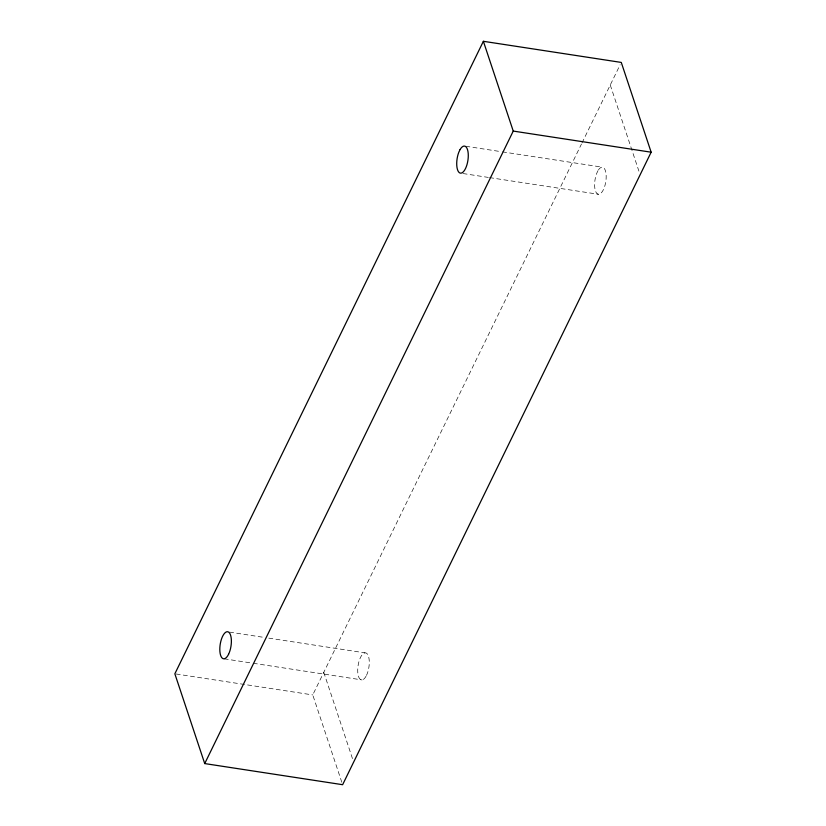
<?xml version="1.0" encoding="UTF-8"?>
<svg xmlns="http://www.w3.org/2000/svg" width="826" height="826" viewBox="0 0 826 826"><rect width="100%" height="100%" fill="white"/><g stroke="black" fill="none" stroke-linecap="round" stroke-linejoin="round"><path stroke-width="0.62" stroke-dasharray="4.13 3.1" d="M341.819 782.274L312.755 694.924L581.442 144.085M582.01 142.929L620.181 64.676M465.792 146.254L501.217 151.685M502.476 151.87L602.433 167.182M463.004 173.532L488.311 177.414M489.57 177.6L598.375 194.265M229.545 632.127L263.711 637.352M268.77 638.126L364.927 652.86M224.176 658.818L252.013 663.082M253.272 663.268L362.077 679.932M176.124 673.995L312.755 694.924M610.259 85.006L638.921 171.147M323.771 672.333L352.836 759.683M598.003 170.641L596.723 173.336A13.691 5.472 -81.3 0 0 597.91 194.151A13.691 5.472 -81.3 0 0 606.191 176.764A13.691 5.472 -81.3 0 0 598.003 170.641M366.465 675.42A13.691 5.472 -81.3 0 0 366.331 653.118A13.691 5.472 -81.3 0 0 357.71 670.65A13.691 5.472 -81.3 0 0 366.465 675.42"/><path stroke-width="1.24" d="M483.375 41.3L174.854 673.799L204.724 763.575L342.625 784.7L651.146 152.201L621.276 62.425L483.375 41.3L513.245 131.076L204.724 763.575M513.245 131.076L651.146 152.201M460.103 149.527L458.822 152.211A13.691 5.472 -81.3 0 0 460.01 173.037A13.691 5.472 -81.3 0 0 468.29 155.639A13.691 5.472 -81.3 0 0 460.103 149.527M228.554 654.306A13.691 5.472 -81.3 0 0 228.42 631.993A13.691 5.472 -81.3 0 0 219.809 649.525A13.691 5.472 -81.3 0 0 228.554 654.306"/></g></svg>
